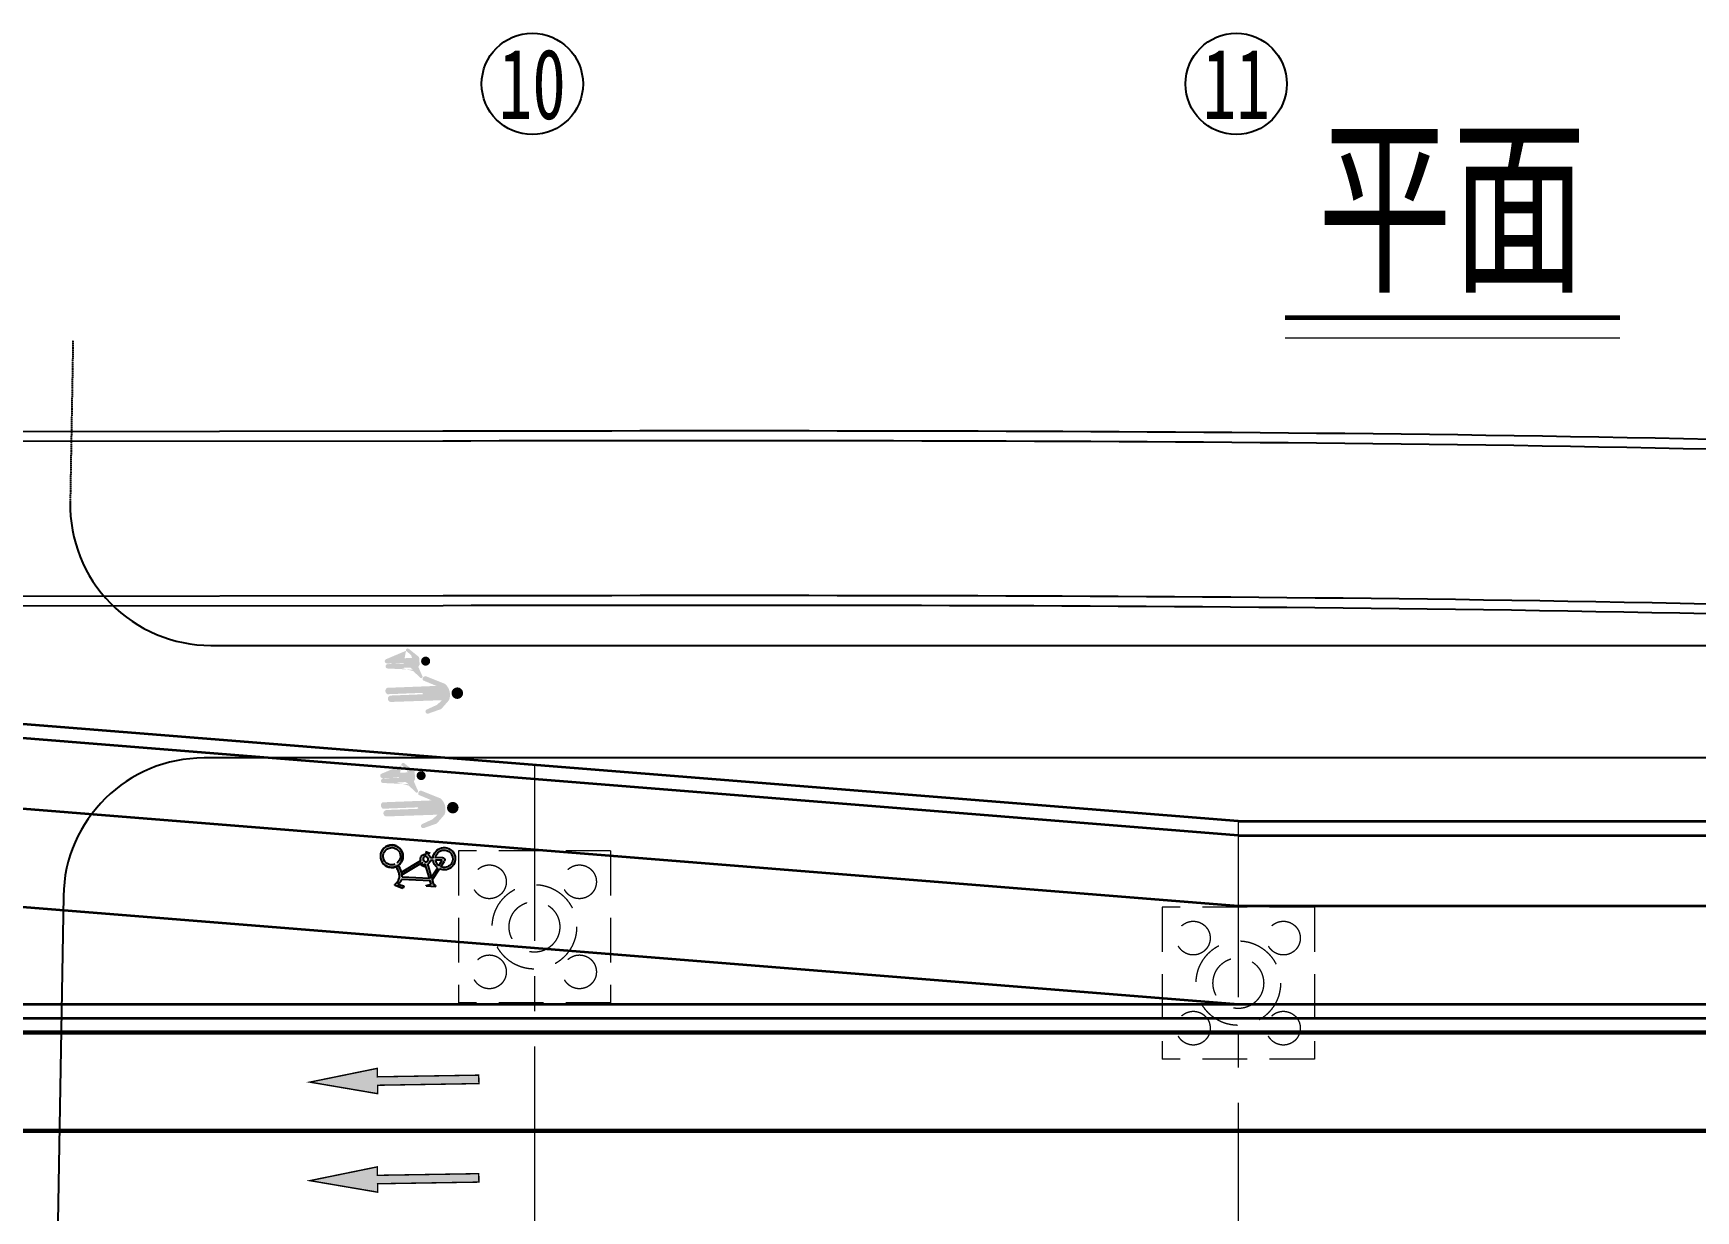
# Model space of a CAD drawing. Extents: x -2611510 to 954358, y -247163 to 181535.
# Drawn here: x 404481 to 463527, y -39144 to 2691 of the extents above; entities that cross this region are included whole.
import ezdxf
from ezdxf.enums import TextEntityAlignment as Align

# ---------------------------------------------------------------- set-up
doc = ezdxf.new("R2010")
doc.units = 0
for name, pattern in [('( Dashed )', [0.75, 0.5, -0.25]), ('6--9', [15, 6, -9]), ('CENTER', [2, 1.25, -0.25, 0.25, -0.25]), ('DASH', [0.35, 0.25, -0.1]), ('DASH1T', [3, 2, -1]), ('DASHED', [0.75, 0.5, -0.25]), ('HIDDEN', [9.524999999999995, 6.349999999999998, -3.174999999999998])]:
    doc.linetypes.add(name, pattern=pattern)
for name, color, linetype in [('_平面辅助线', 7, 'Continuous'), ('PP-COM', 7, 'Continuous'), ('地铁', 4, 'Continuous'), ('标志标线', 7, 'Continuous'), ('标线-z', 7, 'Continuous'), ('道路中线_K', 7, 'Continuous'), ('道路偏置线', 3, 'Continuous')]:
    doc.layers.add(name, color=color, linetype=linetype)
for name, color, linetype, lineweight in [('加粗线', 6, 'Continuous', 60), ('文字', 7, 'Continuous', 15), ('桥 中心线', 5, 'CENTER', 15), ('细线', 6, 'Continuous', 18), ('虚线', 6, 'HIDDEN', 15)]:
    doc.layers.add(name, color=color, linetype=linetype, lineweight=lineweight)
doc.styles.get("Standard").update_dxf_attribs({"font": '仿宋_GB2312.TTF', "width": 0.7})

# ---------------------------------------------------------------- blocks, each defined once
blk = doc.blocks.new('右侧人行道1')
at = {"layer": 'PP-COM'}
h = blk.add_hatch(color=8, dxfattribs=at)
edge = h.paths.add_edge_path()
edge.add_ellipse((573.1419118214397, 303.5700588300823), major_axis=(1.56142263573706, 1.545068723537878), ratio=0.9999999999509949, start_angle=136.8200537581087, end_angle=316.8200537581086)
edge.add_ellipse((573.1419118214397, 303.5700588300823), major_axis=(1.561422635738663, 1.545068723539464), ratio=0.9999999999444192, start_angle=316.820053757948, end_angle=496.8200537579478)
h = blk.add_hatch(color=8, dxfattribs=at)
edge = h.paths.add_edge_path()
edge.add_ellipse((573.0485790399832, 295.2825522646308), major_axis=(3.912730509424032, 3.871749643804657), ratio=0.9999999999462078, start_angle=0.04471768269429947, end_angle=70.52957133934947)
edge.add_line((570.7024331446738, 300.2620607465506), (567.549831988752, 297.1261666889949))
edge.add_line((567.5498319892213, 297.1261666864157), (566.1464191580598, 292.1255763510121))
edge.add_ellipse((566.9469366595148, 291.9100409671663), major_axis=(-0.5831156204960684, 0.5892876577098743), ratio=0.9999999999720036, start_angle=30.23237517636118, end_angle=201.8223368235909)
edge.add_line((567.7073225555941, 291.5797425210476), (569.2123901929599, 295.5513534526995))
edge.add_line((569.2123901927844, 295.5513534545898), (570.8672531856191, 297.6637939732955))
edge.add_line((570.8672531861813, 297.6637939810753), (571.4742114402733, 278.1633401835216))
edge.add_ellipse((572.6741216368973, 278.4092008247971), major_axis=(0.8706397768976826, 0.8615209347964986), ratio=0.9999999999308647, start_angle=146.8812109781232, end_angle=315.2216368555941)
edge.add_line((573.8989600017667, 278.4074908494949), (573.5797210941728, 290.4507184444121))
edge.add_line((573.5797210959718, 290.4507184326649), (574.1196130724493, 290.4650297563899))
edge.add_line((574.1196130728349, 290.4650297611952), (574.4722053014692, 277.1635544261496))
edge.add_ellipse((575.6951579013839, 277.8195380419493), major_axis=(0.9864595368698996, 0.9761276303861683), ratio=0.9999999999514988, start_angle=163.5104388180122, end_angle=285.8925286449175)
edge.add_line((576.9041010010988, 277.1380806639791), (576.4085659748162, 295.8320460851016))
edge.add_line((576.4085659747942, 295.832046084106), (578.8728190669642, 290.8785427375963))
edge.add_ellipse((579.2402300396934, 291.9604126960038), major_axis=(0.812150782891292, 0.8036445384627089), ratio=0.999999999943508, start_angle=206.5437629455698, end_angle=316.2898186451692)
edge.add_line((580.3826157702132, 291.9801176041365), (576.9582865717903, 299.1573544940271))
h = blk.add_hatch(color=8, dxfattribs=at)
edge = h.paths.add_edge_path()
edge.add_ellipse((586.0443326681852, 292.4000112041831), major_axis=(1.221727432702544, 1.208931394840367), ratio=0.9999999999447408, start_angle=91.82005378421935, end_angle=451.8200537842191)
edge = h.paths.add_edge_path()
edge.add_line((591.145115206018, 286.3124559670687), (587.7478391175982, 290.0201058090096))
edge.add_line((584.8952092044055, 290.0561859235168), (587.7478391161258, 290.0201058190352))
edge.add_line((582.9735784139484, 288.7207304239273), (584.895209205827, 290.0561859185102))
edge.add_line((583.9456593263894, 287.9087693244219), (584.2149066877328, 277.7514633933661))
edge.add_line((583.1193559309468, 287.4400772824883), (583.9456593259283, 287.9087693417866))
edge.add_ellipse((586.9827889781445, 277.7940703332424), major_axis=(0.6172226394402183, 0.6107580188937201), ratio=0.9999999998607364, start_angle=134.463418824919, end_angle=321.7058201886941)
edge.add_ellipse((585.0164752854031, 277.9035949483514), major_axis=(-0.5738674989881192, 0.5799416486679637), ratio=0.9999999999752257, start_angle=56.04810715551682, end_angle=228.1670964856955)
edge.add_line((582.5576378349214, 287.5368843078613), (583.1193559311941, 287.4400772769092))
edge.add_line((585.9504763428118, 283.9966628402471), (586.1146876477997, 277.8018223277162))
edge.add_line((585.6710966713727, 283.989257119596), (585.9504763417262, 283.9966628473434))
edge.add_line((585.8323492137714, 277.9060354009271), (585.6710966727047, 283.9892571103867))
edge.add_ellipse((590.6431435551494, 285.8714589104057), major_axis=(0.4749168984818652, 0.4699427492144477), ratio=0.9999999999525032, start_angle=208.2150104103339, end_angle=358.79148955401)
edge.add_line((587.5716758035122, 288.2282813563943), (590.4468367619147, 285.2328229493558))
edge.add_line((587.8497994551435, 277.736119017005), (587.5716758029048, 288.2282813542288))
edge.add_ellipse((580.2511532632633, 290.3248161971568), major_axis=(0.3945846537748218, 0.3904518823935916), ratio=0.9999999999377774, start_angle=359.6514482317546, end_angle=539.3071752738011)
edge.add_line((579.8090224405751, 289.977211304009), (582.5576378345894, 287.5368843039498))
edge.add_line((580.5705739529802, 290.7792786359787), (582.9735784157692, 288.7207304210953))
h = blk.add_hatch(color=8, dxfattribs=at)
edge = h.paths.add_edge_path()
edge.add_line((587.5716758035122, 288.2282813563943), (590.4468367619147, 285.2328229493558))
edge.add_ellipse((590.6431435551494, 285.8714589104057), major_axis=(0.4749168984844812, 0.4699427492170364), ratio=0.9999999999426537, start_angle=208.215010410569, end_angle=356.8090922013077)
edge.add_line((591.1434826003388, 286.3142377287149), (587.7478391192681, 290.0201058084273))
edge.add_line((587.7478391192852, 290.0201058015227), (584.8952092075651, 290.0561859060043))
edge.add_line((584.8952092044055, 290.0561859235168), (582.9735784125269, 288.7207304289341))
edge.add_line((582.9735784139484, 288.7207304239273), (580.5736682895432, 290.7766278547701))
edge.add_ellipse((580.2511532632633, 290.3248161971568), major_axis=(0.3945846537743379, 0.3904518823931135), ratio=0.9999999999412063, start_angle=9.781384492331423, end_angle=179.3071752737531)
edge.add_line((579.8518761992452, 289.9391640871763), (582.5576378335517, 287.5368843112588))
edge.add_line((582.5576378349214, 287.5368843078613), (583.1193559311941, 287.4400772769092))
edge.add_line((583.1193559309468, 287.4400772824883), (583.9456593259283, 287.9087693417866))
edge.add_line((583.9456593263894, 287.9087693244219), (584.2149066877328, 277.7514633933661))
edge.add_ellipse((585.0164752854031, 277.9035949483514), major_axis=(-0.5738674989941933, 0.5799416486741023), ratio=0.9999999999568876, start_angle=56.04810715600357, end_angle=225.4730110353126)
edge.add_line((585.8323492137714, 277.9060354009271), (585.6710966727047, 283.9892571103867))
edge.add_line((585.6710966713727, 283.989257119596), (585.9504763417262, 283.9966628473434))
edge.add_line((585.9504763428118, 283.9966628402471), (586.1145564158887, 277.8067730266479))
edge.add_ellipse((586.9827889781445, 277.7940703332424), major_axis=(-0.6107580189571773, 0.6172226395043467), ratio=0.9999999996554096, start_angle=44.46341883877803, end_angle=221.9342873362031)
edge.add_line((587.8496152758597, 277.7430671975017), (587.5716758042417, 288.2282813521985))
h = blk.add_hatch(color=8, dxfattribs=at)
edge = h.paths.add_edge_path()
edge.add_ellipse((586.0443326681852, 292.4000112041831), major_axis=(1.221727432698253, 1.208931394836123), ratio=0.999999999948, start_angle=136.820053758037, end_angle=316.8200537580371)
edge.add_ellipse((586.0443326681852, 292.4000112041831), major_axis=(1.221727432699467, 1.208931394837322), ratio=0.9999999999396186, start_angle=316.8200537578091, end_angle=496.820053757809)
blk = doc.blocks.new('A$C7CA21273')
blk.add_hatch(color=8).paths.add_polyline_path([(30.12501207890432, 2.40061706578288), (18.12500733816136, 4.650617954672356), (18.12500733816136, 3.150617362079712), (0.125000227047849, 3.150617362080851), (0.125000227047849, 1.650616769487129), (18.12500733816136, 1.650616769487129), (18.12500733816136, 0.1506161768945448)])
at = {"layer": '道路中线_K', "color": 8, "linetype": 'ByBlock', "const_width": 0.25}
blk.add_lwpolyline([(18.12500733816136, 1.650616769487129), (18.12500733816136, 0.1506161768945446), (30.12501207890432, 2.40061706578288), (18.12500733816136, 4.650617954672356), (18.12500733816136, 3.150617362079712), (0.125000227047849, 3.150617362080851), (0.125000227047849, 1.650616769487129)], close=True, dxfattribs=at)
blk = doc.blocks.new('天津2000地铁')
at = {"layer": '地铁', "color": 8, "linetype": 'DASH', "ltscale": 10000}
for p, q in [((-8.340187660127413, -8.675762655213473), (-8.234143695386594, -7.676689582876861)), ((-7.992105974757577, -8.712356921285389), (-7.886117695248684, -7.713810135610402)), ((-8.445059455872977, -9.67329465597868), (-8.340187660127413, -8.675762655213473)), ((-8.096942176576702, -9.70954875741154), (-7.992105974757577, -8.712356921285389)), ((-2.522233468247576, -9.287243688479064), (-2.417138146178331, -8.297137317247687)), ((-2.17417019017739, -9.324013038538396), (-2.069112203840631, -8.334258409217)), ((-2.626528589928056, -10.27926376555115), (-2.522233468247576, -9.287243688479064)), ((-2.278411413077265, -10.31551885046065), (-2.17417019017739, -9.324013038538396)), ((-8.548949110729152, -10.67085858806968), (-8.445059455872977, -9.67329465597868)), ((-8.200797386234626, -10.70678040198981), (-8.096942176576702, -9.70954875741154)), ((-2.729842472996095, -11.27127339411527), (-2.626528589928056, -10.27926376555115)), ((-2.381690845184491, -11.30719614494592), (-2.278411413077265, -10.31551885046065)), ((-8.651879333425311, -11.66845114529133), (-8.548949110729152, -10.67085858806968)), ((-8.30369428981794, -11.70404855255037), (-8.200797386234626, -10.70678040198981)), ((-8.75387283565942, -12.66606908850372), (-8.651879333425311, -11.66845114529133)), ((-8.405655576847492, -12.70134997088462), (-8.30369428981794, -11.70404855255037)), ((-2.832215747039299, -12.26344336476177), (-2.729842472996095, -11.27127339411527)), ((-2.484030794585123, -12.29904166422784), (-2.381690845184491, -11.30719614494592)), ((-2.933670754369813, -13.25577048119157), (-2.832215747039299, -12.26344336476177)), ((-2.585453581472393, -13.29105221200734), (-2.484030794585123, -12.29904166422784)), ((-8.854952331457753, -13.66370924003422), (-8.75387283565942, -12.66606908850372)), ((-8.506703939870933, -13.69868148304522), (-8.405655576847492, -12.70134997088462)), ((-3.034229848766698, -14.24825160764157), (-2.933670754369813, -13.25577048119157)), ((-2.685981538088526, -14.2832246562466), (-2.585453581472393, -13.29105221200734)), ((-8.955140537233092, -14.66136848647147), (-8.854952331457753, -13.66370924003422)), ((-8.606862074346282, -14.69603997748345), (-8.506703939870933, -13.69868148304522)), ((-9.0544601714937, -15.65904377494007), (-8.955140537233092, -14.66136848647147)), ((-8.706152678176295, -15.69342240318656), (-8.606862074346282, -14.69603997748345)), ((-3.133915395417716, -15.24088367074728), (-3.034229848766698, -14.24825160764157)), ((-2.785637008550111, -15.27555592451244), (-2.685981538088526, -14.2832246562466)), ((-3.232749770395457, -16.23366365395486), (-3.133915395417716, -15.24088367074728)), ((-2.884442348382433, -16.26804300490767), (-2.785637008550111, -15.27555592451244)), ((-9.152933954435866, -16.65673211123794), (-9.0544601714937, -15.65904377494007)), ((-8.804598451650234, -16.69082576874643), (-8.706152678176295, -15.69342240318656)), ((-3.330755360308101, -17.22658860031515), (-3.232749770395457, -16.23366365395486)), ((-2.982419924403075, -17.26068294141441), (-2.884442348382433, -16.26804300490767)), ((-9.250584607652854, -17.654430558905), (-9.152933954435866, -16.65673211123794)), ((-8.902222096978221, -17.68824714049697), (-8.804598451650234, -16.69082576874643)), ((-9.347434854134915, -18.6521362401545), (-9.250584607652854, -17.654430558905)), ((-8.999046318233011, -18.6856836406514), (-8.902222096978221, -17.68824714049697)), ((-3.427954562532248, -18.21965560968965), (-3.330755360308101, -17.22658860031515)), ((-3.079592114430851, -18.25347283575684), (-2.982419924403075, -17.26068294141441)), ((-3.524369784398003, -19.21286183595657), (-3.427954562532248, -18.21965560968965)), ((-3.175981307053006, -19.24640984367579), (-3.079592114430851, -18.25347283575684)), ((-9.44350741780363, -19.6498463274911), (-9.347434854134915, -18.6521362401545)), ((-9.095093821117187, -19.68313244543969), (-8.999046318233011, -18.6856836406514)), ((-3.620023443421813, -20.20620448607951), (-3.524369784398003, -19.21286183595657)), ((-3.271609901275951, -20.23949117492884), (-3.175981307053006, -19.24640984367579)), ((-9.538825023395477, -20.64755805023015), (-9.44350741780363, -19.6498463274911)), ((-9.19038731243927, -20.68059078510851), (-9.095093821117187, -19.68313244543969)), ((-9.633410396170804, -21.64526868797839), (-9.538825023395477, -20.64755805023015)), ((-3.714937966724392, -21.19968081824481), (-3.620023443421813, -20.20620448607951)), ((-3.366500306525267, -21.23271408956498), (-3.271609901275951, -20.23949117492884)), ((-9.284949500171932, -21.67805594112724), (-9.19038731243927, -20.68059078510851)), ((-3.809135790972502, -22.19328814372421), (-3.714937966724392, -21.19968081824481)), ((-3.460674942238256, -22.22607589885592), (-3.366500306525267, -21.23271408956498)), ((-9.727286261681, -22.64297556970269), (-9.633410396170804, -21.64526868797839)), ((-9.378803093335591, -22.6755252443254), (-9.284949500171932, -21.67805594112724)), ((-3.902639362204353, -23.18702381756157), (-3.809135790972502, -22.19328814372421)), ((-3.554156237689312, -23.21957396250218), (-3.460674942238256, -22.22607589885592)), ((-9.820475345652085, -23.64067607372999), (-9.727286261681, -22.64297556970269)), ((-9.471970801241696, -23.67299607489258), (-9.378803093335591, -22.6755252443254)), ((-3.995471135538537, -24.18088524788618), (-3.902639362204353, -23.18702381756157)), ((-3.646966631698886, -24.2132056877017), (-3.554156237689312, -23.21957396250218)), ((-9.91300037363544, -24.63836762402207), (-9.820475345652085, -23.64067607372999)), ((-9.564475333958399, -24.67046585865319), (-9.471970801241696, -23.67299607489258)), ((-4.087653574941213, -25.17486988380551), (-3.995471135538537, -24.18088524788618)), ((-10.00488407089142, -25.6360476911068), (-9.91300037363544, -24.63836762402207)), ((-9.656339401495643, -25.66793206799776), (-9.564475333958399, -24.67046585865319)), ((-3.739128572691696, -25.2069685254246), (-3.646966631698886, -24.2132056877017)), ((-4.179209153051488, -26.16897522099316), (-4.087653574941213, -25.17486988380551)), ((-3.830664518172851, -26.20085997413844), (-3.739128572691696, -25.2069685254246)), ((-10.0961491621565, -26.63371379021555), (-10.00488407089142, -25.6360476911068)), ((-9.747585714154411, -26.66539221722633), (-9.656339401495643, -25.66793206799776)), ((-4.270160351006778, -27.16319879703224), (-4.179209153051488, -26.16897522099316)), ((-3.921596934669652, -27.19487757235766), (-3.830664518172851, -26.20085997413844)), ((-10.18681837146869, -27.63136347662658), (-10.0961491621565, -26.63371379021555)), ((-9.838236981828233, -27.66284386441112), (-9.747585714154411, -26.66539221722633)), ((-10.27691442193463, -28.62899434659631), (-10.18681837146869, -27.63136347662658)), ((-9.9283159141778, -28.66028460673988), (-9.838236981828233, -27.66284386441112)), ((-4.360529658209998, -28.15753819048405), (-4.270160351006778, -27.16319879703224)), ((-4.011948297615163, -28.18901889957487), (-3.921596934669652, -27.19487757235766)), ((-4.450339572213122, -29.15199101995677), (-4.360529658209998, -28.15753819048405)), ((-4.101741090940777, -29.18328157626092), (-4.011948297615163, -28.18901889957487)), ((-10.36646003561327, -29.62660403642804), (-10.27691442193463, -28.62899434659631)), ((-10.01784522033995, -29.65771208330989), (-9.9283159141778, -28.66028460673988)), ((-4.539612598426172, -30.14655494131148), (-4.450339572213122, -29.15199101995677)), ((-4.190997807250821, -30.1776632592082), (-4.101741090940777, -29.18328157626092)), ((-10.45547793316655, -30.62419022060931), (-10.36646003561327, -29.62660403642804)), ((-10.10684760852018, -30.65512396860868), (-10.01784522033995, -29.65771208330989)), ((-10.54399083397584, -31.62175060808659), (-10.45547793316655, -30.62419022060931)), ((-10.19534578622551, -31.65251797158271), (-10.10684760852018, -30.65512396860868)), ((-4.628371249942575, -31.14122764952481), (-4.539612598426172, -30.14655494131148)), ((-4.27974094712408, -31.17216164339334), (-4.190997807250821, -30.1776632592082)), ((-4.716638047597371, -32.13600687030703), (-4.628371249942575, -31.14122764952481)), ((-4.367993019579444, -32.16677445732057), (-4.27974094712408, -31.17216164339334)), ((-10.63202145567629, -32.61928294226527), (-10.54399083397584, -31.62175060808659)), ((-10.2833624597406, -32.64989183936268), (-10.19534578622551, -31.65251797158271)), ((-4.804435519443358, -33.13089036569), (-4.716638047597371, -32.13600687030703)), ((-4.455776541202792, -33.16149946395308), (-4.367993019579444, -32.16677445732057)), ((-10.71959251415683, -33.61678500194102), (-10.63202145567629, -32.61928294226527)), ((-10.37092033412773, -33.64724334888161), (-10.2833624597406, -32.64989183936268)), ((-10.80672672326909, -34.61425459384918), (-10.71959251415683, -33.61678500194102)), ((-10.45804211305221, -34.64457030873746), (-10.37092033412773, -33.64724334888161)), ((-4.891786200751083, -34.12587593030185), (-4.804435519443358, -33.13089036569)), ((-4.543114036496262, -34.156334457919), (-4.455776541202792, -33.16149946395308)), ((-4.978712633892425, -35.1209613867104), (-4.891786200751083, -34.12587593030185)), ((-4.630028037761801, -35.15127726364881), (-4.543114036496262, -34.156334457919)), ((-10.89344679488567, -35.61168955639005), (-10.80672672326909, -34.61425459384918)), ((-10.54475049854953, -35.64187055919319), (-10.45804211305221, -34.64457030873746)), ((-5.065237368224189, -36.11614458821714), (-4.978712633892425, -35.1209613867104)), ((-4.716541084286291, -36.14632573444396), (-4.630028037761801, -35.15127726364881)), ((-10.97977543831803, -36.60908775683493), (-10.89344679488567, -35.61168955639005)), ((-10.63106819090899, -36.63914196752012), (-10.54475049854953, -35.64187055919319)), ((-5.151382959564214, -37.11142341513187), (-5.065237368224189, -36.11614458821714)), ((-4.802675722981803, -37.14147775154561), (-4.716541084286291, -36.14632573444396)), ((-11.06573536072392, -37.60644708760083), (-10.97977543831803, -36.60908775683493)), ((-10.71701788855716, -37.63638242706657), (-10.63106819090899, -36.63914196752012)), ((-5.237171970598865, -38.10679577291012), (-5.151382959564214, -37.11142341513187)), ((-4.888454507803544, -38.13673122227193), (-4.802675722981803, -37.14147775154561)), ((-11.15134926658356, -38.60376546718179), (-11.06573536072392, -37.60644708760083)), ((-10.802622287767, -38.6335898572579), (-10.71701788855716, -37.63638242706657)), ((-5.322626970242708, -39.10225959122182), (-5.237171970598865, -38.10679577291012)), ((-4.973899999517016, -39.13208407629281), (-4.888454507803544, -38.13673122227193)), ((-11.23663985740859, -39.60104083735496), (-11.15134926658356, -38.60376546718179)), ((-10.88790408271598, -39.63076220080257), (-10.802622287767, -38.6335898572579)), ((-5.407770533754955, -40.09781282488257), (-5.322626970242708, -39.10225959122182)), ((-5.059034765872636, -40.12753426842389), (-4.973899999517016, -39.13208407629281)), ((-11.32162983214948, -40.59827116224915), (-11.23663985740859, -39.60104083735496)), ((-10.97288596513681, -40.62789742089807), (-10.88790408271598, -39.63076220080257)), ((-5.49262524250662, -41.09345344640312), (-5.407770533754955, -40.09781282488257)), ((-5.143881381198297, -41.12307977210728), (-5.059034765872636, -40.12753426842389)), ((-11.40634188643889, -41.59545442648232), (-11.32162983214948, -40.59827116224915)), ((-11.05759062425932, -41.62499350402504), (-10.97288596513681, -40.62789742089807)), ((-5.577213683922309, -42.08917944971472), (-5.49262524250662, -41.09345344640312)), ((-5.228462426457553, -42.1187185831368), (-5.143881381198297, -41.12307977210728)), ((-11.49079871288268, -42.5925886342302), (-11.40634188643889, -41.59545442648232)), ((-11.14204074675217, -42.62204845435917), (-11.05759062425932, -41.62499350402504)), ((-5.661558451130986, -43.08498884737491), (-5.577213683922309, -42.08917944971472)), ((-5.312800488783976, -43.11444871313868), (-5.228462426457553, -42.1187185831368)), ((-11.57502300076885, -43.58967180456965), (-11.49079871288268, -42.5925886342302)), ((-11.22625901637366, -43.61906029284), (-11.14204074675217, -42.62204845435917)), ((-5.745682143082376, -44.08087966777385), (-5.661558451130986, -43.08498884737491)), ((-11.65903743571834, -44.58670197613535), (-11.57502300076885, -43.58967180456965)), ((-11.31026811414631, -44.61602705530821), (-11.22625901637366, -43.61906029284)), ((-5.396918161772192, -44.11026819143444), (-5.312800488783976, -43.11444871313868)), ((-5.829607364255934, -45.07684995513409), (-5.745682143082376, -44.08087966777385)), ((-5.480838044953998, -45.10617506224662), (-5.396918161772192, -44.11026819143444)), ((-11.74286469997605, -45.58367719780654), (-11.65903743571834, -44.58670197613535)), ((-11.39409071777481, -45.61294679529964), (-11.31026811414631, -44.61602705530821)), ((-5.913356724486217, -46.07289776578546), (-5.829607364255934, -45.07684995513409)), ((-5.564582743973002, -46.10216738283634), (-5.480838044953998, -45.10617506224662)), ((-11.82652747194515, -46.5805955361575), (-11.74286469997605, -45.58367719780654)), ((-11.47774950193707, -46.60981757566331), (-11.39409071777481, -45.61294679529964)), ((-11.91004842618713, -47.5774550633505), (-11.82652747194515, -46.5805955361575)), ((-11.56126713793492, -47.60663747228681), (-11.47774950193707, -46.60981757566331)), ((-5.996952839021107, -47.06902116909622), (-5.913356724486217, -46.07289776578546)), ((-5.648174870177172, -47.0982432225719), (-5.564582743973002, -46.10216738283634)), ((-6.080418328230734, -48.06521824467927), (-5.996952839021107, -47.06902116909622)), ((-5.731637040677012, -48.0944006619975), (-5.648174870177172, -47.0982432225719)), ((-11.99345023318892, -48.57425386644901), (-11.91004842618713, -47.5774550633505)), ((-11.64466629357775, -48.60340456943958), (-11.56126713793492, -47.60663747228681)), ((-6.163775817374697, -49.06148708146065), (-6.080418328230734, -48.06521824467927)), ((-5.814991878170982, -49.09063778910786), (-5.731637040677012, -48.0944006619975)), ((-12.07675555942114, -49.57099003717303), (-11.99345023318892, -48.57425386644901)), ((-11.72796963318251, -49.60011696070433), (-11.64466629357775, -48.60340456943958)), ((-12.15998706693062, -50.56766167562454), (-12.07675555942114, -49.57099003717303)), ((-6.247047936776652, -50.05782577395439), (-6.163775817374697, -49.06148708146065)), ((-5.898262010770848, -50.08695270027964), (-5.814991878170982, -49.09063778910786)), ((-11.8111998171662, -50.59677274525165), (-11.72796963318251, -49.60011696070433)), ((-6.330257321475071, -51.05423242598772), (-6.247047936776652, -50.05782577395439)), ((-5.981470071768852, -51.08334349654614), (-5.898262010770848, -50.08695270027964)), ((-12.24316741345683, -51.56426688469945), (-12.15998706693062, -50.56766167562454)), ((-11.89437950222054, -51.59337002877146), (-11.8111998171662, -50.59677274525165)), ((-6.41342661116505, -52.0507051423192), (-6.330257321475071, -51.05423242598772)), ((-6.064638699870557, -52.07980828545988), (-5.981470071768852, -51.08334349654614)), ((-12.32632022863254, -52.56081547588109), (-12.24316741345683, -51.56426688469945)), ((-11.97753220715094, -52.58991729840636), (-11.89437950222054, -51.59337002877146)), ((-6.496577583777253, -53.04723165091127), (-6.41342661116505, -52.0507051423192)), ((-6.147789562295654, -53.0763334725052), (-6.064638699870557, -52.07980828545988)), ((-48.0991657090506, -481.3016628336823), (-12.32632022863254, -52.56081547588109)), ((-47.75083565852471, -481.3362534794286), (-11.97753220715094, -52.58991729840636)), ((-42.27707772069297, -481.8798207698287), (-6.496577583777253, -53.04723165091127)), ((-41.92874767007697, -481.9144114155839), (-6.147789562295654, -53.0763334725052))]:
    blk.add_line(p, q, dxfattribs=at)
blk = doc.blocks.new('A$C03D12931')
at = {"layer": 'PP-COM'}
h = blk.add_hatch(color=8, dxfattribs=at)
edge = h.paths.add_edge_path()
edge.add_line((0.4055694072158076, -1.140909157693384), (0.5921862616087309, -1.082998223602771))
edge.add_line((0.5921862605027856, -1.082998225465414), (0.6103068458032797, 0.5795214157551527))
edge.add_ellipse((0.523910587653518, 0.9521241718903184), major_axis=(-0.3757147756773564, -0.0716626460032773), ratio=0.9999999999974936, start_angle=92.2559000193845, end_angle=204.9960943261491)
edge.add_line((0.8341531227342784, 1.175835364498198), (0.942453928524628, 1.299472901970146))
edge.add_line((0.9424539278261364, 1.299472901970146), (0.8511245016707107, 1.373953510075807))
edge.add_line((0.8511245024274103, 1.373953511007129), (0.751134272722993, 1.259803430177271))
edge.add_ellipse((0.523910587653518, 0.9521241718903184), major_axis=(-0.3757147756751966, -0.07166264600286541), ratio=0.9999999999879204, start_angle=222.755116558694, end_angle=275.0084843002246)
edge.add_line((0.4197204423253427, 1.320148005150258), (0.3354357869829982, 1.474194684065878))
edge.add_ellipse((-0.1336327170138247, 2.153913063928484), major_axis=(-0.8112338094274365, -0.1547321667242918), ratio=0.9999999999816912, start_angle=113.8105548902646, end_angle=404.01838071226)
edge.add_line((-0.6094829752692023, 1.478925012052059), (-1.027114981377962, 0.635971303097904))
edge.add_line((-1.027114980097392, 0.635971303097904), (-0.8314635864808224, 0.6823830353096128))
edge.add_line((-0.8314635874703526, 0.6823830353096128), (-0.4595690765418114, 1.395093040540814))
edge.add_ellipse((-0.1336327170138247, 2.153913063928484), major_axis=(-0.8112338094326932, -0.1547321667252943), ratio=0.9999999999731574, start_angle=55.9562927491522, end_angle=100.8801546940061)
edge.add_line((0.1714426997350529, 1.386468390002844), (0.258433123701252, 1.227476390078663))
edge.add_ellipse((0.523910587653518, 0.9521241718903184), major_axis=(-0.3757147756835907, -0.0716626460044665), ratio=0.9999999999733915, start_angle=303.1552716942518, end_angle=354.977652676934)
edge.add_line((0.1433646656223573, 0.9136283481493592), (-0.8314635875285603, 0.6823830353096128))
edge.add_line((-0.8314635874703526, 0.6823830353096128), (-0.8264276781701481, 0.4924420872703196))
edge.add_line((-0.8264276784611864, 0.4924420863389969), (0.2072187987505456, 0.7376400502398611))
edge.add_ellipse((0.523910587653518, 0.9521241718903184), major_axis=(0.0716626461781044, -0.3757147759733431), ratio=0.9999999996352686, start_angle=-66.69031526717346, end_angle=-56.78627499015921)
edge.add_line((0.248829354881309, 0.6863659312948585), (0.148479928728193, 0.5718057872727516))
edge.add_line((0.148479929077439, 0.5718057872727516), (0.2398093552328646, 0.4973251791670921))
edge.add_line((0.2398093549418263, 0.4973251791670921), (0.3429976410698146, 0.615126200951636))
edge.add_ellipse((0.523910587653518, 0.9521241718903184), major_axis=(-0.3757147756875558, -0.0716626460052228), ratio=0.9999999999415468, start_angle=50.97274725241373, end_angle=64.11469911328996)
edge.add_line((0.4243571341503414, 0.5828190986067057), (0.4055694073322229, -1.140909158624707))
edge = h.paths.add_edge_path(flags=16)
edge.add_ellipse((0.523910587653518, 0.9521241718903184), major_axis=(-0.1930335021526936, -0.0368185986473438), ratio=0.9999999999812526, start_angle=111.8747212978694, end_angle=291.87472129786937, ccw=False)
edge.add_ellipse((0.523910587653518, 0.9521241718903184), major_axis=(-0.1930335021526936, -0.0368185986473438), ratio=0.9999999999812526, start_angle=-68.12527870213052, end_angle=111.8747212978694, ccw=False)
edge = h.paths.add_edge_path(flags=16)
edge.add_line((-0.3732197766657919, 1.560575476847589), (-0.1538441374432296, 1.980993655510245))
edge.add_line((-0.1538441385491751, 1.980993655510245), (0.08130706677911809, 1.55120887327939))
edge.add_ellipse((-0.1336327170138247, 2.153913063928484), major_axis=(-0.6285525359139821, -0.1198881193704961), ratio=0.9999999999559858, start_angle=57.212656422107386, end_angle=98.8288311660915, ccw=False)
edge = h.paths.add_edge_path(flags=16)
edge.add_line((0.2455496796756051, 1.638479108922183), (0.008060451946221292, 2.072537084110081))
edge.add_ellipse((-0.1550902974558994, 1.983271253295241), major_axis=(-0.1826812735271268, -0.0348440473564037), ratio=0.9999999999658791, start_angle=197.8859978089623, end_angle=313.0465908782472)
edge.add_line((-0.3052512187277898, 2.092990227043628), (-0.5256365502136761, 1.648161694407463))
edge.add_ellipse((-0.1336327170138247, 2.153913063928484), major_axis=(-0.6285525359065788, -0.1198881193690839), ratio=0.9999999999727156, start_angle=115.5415965772655, end_angle=401.4223152025707, ccw=False)
h = blk.add_hatch(color=8, dxfattribs=at)
edge = h.paths.add_edge_path()
edge.add_line((-0.8264276784611864, 0.4924420863389969), (-0.831463587761391, 0.6823830343782902))
edge.add_line((-0.8314635874703526, 0.6823830353096128), (-1.027114981086924, 0.635971303097904))
edge.add_line((-1.027114980097392, 0.635971303097904), (-1.168737176456488, 0.6023761862888934))
edge.add_line((-1.168737177271395, 0.6023761853575706), (-1.401492406323086, 0.5471628122031689))
edge.add_line((-1.401492405449969, 0.5471628140658141), (-1.53372071299236, 0.6087821181863547))
edge.add_ellipse((-1.544070490286683, 0.5730561558157206), major_axis=(-0.0365362547081164, -0.006968809471794001), ratio=0.999999999757696, start_angle=243.0450404562571, end_angle=380.1522181130422)
edge.add_line((-1.575969157915096, 0.5539266690611839), (-1.219616964051964, 0.004416447132825851))
edge.add_line((-1.219616963295264, 0.0044164471328259), (-1.184804222546517, 0.0113528640940786))
edge.add_line((-1.184804222895762, 0.0113528640940786), (-1.292264413437804, 0.3819379424676299))
edge.add_line((-1.292264413204975, 0.3819379433989525), (-1.062341909273526, 0.4364793468266728))
edge.add_line((-1.06234190968098, 0.4364793468266728), (-1.018189162423366, 0.4469531057402494))
edge.add_line((-1.018189161783084, 0.4469531057402494), (0.1243197045405395, -1.334504035301504))
edge.add_line((0.1243197039584629, -1.334504035301504), (0.0743675429839641, -1.343474837951362))
edge.add_spline(control_points=[(0.074367543682456, -1.343474837951362), (0.0490554962307215, -1.422964372672138), (-0.0086322501883842, -1.530873238109052), (-0.055556685780175, -1.745116226375101)], knot_values=[0, 0, 0, 0, 0.9498031911716378, 0.9498031911716378, 0.9498031911716378, 0.9498031911716378], degree=3, periodic=0)
edge.add_line((-0.055556685780175, -1.745116226375101), (-0.3609351920313202, -1.447173234075305))
edge.add_ellipse((-0.3715778615442105, -1.554849720560014), major_axis=(-0.1062850819770544, -0.0202724798124303), ratio=0.9999999999809844, start_angle=253.5565508865596, end_angle=375.3871974203611)
edge.add_line((-0.4686740110046232, -1.602597284130752), (-0.01614500221330673, -1.967755910009145))
edge.add_ellipse((0.0072125668521039, -1.938809647224841), major_axis=(0.0069688094850335, -0.0365362547171785), ratio=0.9999999998261117, start_angle=-49.69976215579423, end_angle=65.39684709884033)
edge.add_line((0.0433331424719654, -1.947684682905673), (0.0976891213213094, -1.726460866630075))
edge.add_spline(control_points=[(0.0976891213213094, -1.726460866630075), (0.1263949403655715, -1.672764671966433), (0.1537385036353953, -1.621797285974024), (0.2129758656374179, -1.523361164145169), (0.2449125248822384, -1.477767809294164), (0.2966542811482213, -1.420770560391247), (0.315553878666833, -1.403151145204899), (0.3554125892696902, -1.372736408375202), (0.3785468499409035, -1.358308541588485), (0.4784341726335697, -1.30668355617672), (0.5751540838973597, -1.277164491824805), (0.7676618027035147, -1.236628869548437), (0.867373131972272, -1.225020067766307), (1.025888577045406, -1.214872693642971), (1.082570796483194, -1.21273812651634), (1.139945466828064, -1.211423525586724)], knot_values=[0, 0, 0, 0, 0.4726286188911207, 0.4726286188911207, 1.015463586551392, 1.015463586551392, 1.324452086248034, 1.324452086248034, 1.633440585944679, 1.633440585944679, 2.514542045315832, 2.514542045315832, 3.395643504686982, 3.395643504686982, 3.871236925519928, 3.871236925519928, 3.871236925519928, 3.871236925519928], degree=3, periodic=0)
edge.add_line((1.139945466828064, -1.211423525586724), (1.13799680856755, -1.025494662113487))
edge.add_spline(control_points=[(1.137996808451134, -1.025494662113487), (0.9547144583193584, -1.029555443674324), (0.7717135251732543, -1.041668076068162), (0.5921862605027856, -1.082998225465414)], knot_values=[2.402635567661365, 2.402635567661365, 2.402635567661365, 2.402635567661365, 3.87796497594497, 3.87796497594497, 3.87796497594497, 3.87796497594497], degree=3, periodic=0)
edge.add_line((0.5921862605027856, -1.082998225465414), (0.4055694061098622, -1.140909159556031))
edge.add_spline(control_points=[(0.4055694072158076, -1.140909157693384), (0.3563963237102143, -1.160066960379481), (0.3090198992867954, -1.182783113792537), (0.2655877815559506, -1.210283201187849)], knot_values=[1.467067437783475, 1.467067437783475, 1.467067437783475, 1.467067437783475, 1.885783181748949, 1.885783181748949, 1.885783181748949, 1.885783181748949], degree=3, periodic=0)
edge.add_line((0.2655877815559506, -1.210283201187849), (-0.8264276785193942, 0.4924420872703195))
h = blk.add_hatch(color=8, dxfattribs=at)
edge = h.paths.add_edge_path()
edge.add_ellipse((1.967163057706784, -1.12153748050332), major_axis=(-0.8197489857493775, -0.1563563244788398), ratio=0.9999999999714438, start_angle=111.8747212976263, end_angle=291.8747212976261)
edge.add_ellipse((1.967163057706784, -1.12153748050332), major_axis=(-0.8197489857487839, -0.1563563244787268), ratio=0.9999999999759115, start_angle=291.8747212979723, end_angle=342.6940796028571)
edge.add_line((1.138012186915146, -1.02696194127202), (1.139945467002688, -1.211423525586724))
edge.add_spline(control_points=[(1.139945466828064, -1.211423525586724), (1.139129120507277, -1.211442230269311), (1.138312913593835, -1.211461101658642), (1.137496849289163, -1.211480139754711)], knot_values=[3.864470019344213, 3.864470019344213, 3.864470019344213, 3.864470019344213, 3.871236925519928, 3.871236925519928, 3.871236925519928, 3.871236925519928], degree=3, periodic=0)
edge.add_ellipse((1.967163057706784, -1.12153748050332), major_axis=(-0.8197489857514781, -0.1563563244792407), ratio=0.9999999999695924, start_angle=355.3884645669573, end_angle=471.8747212975894)
edge = h.paths.add_edge_path(flags=16)
edge.add_line((1.327353309083264, -1.208842722699045), (1.32561717898352, -1.022683029994366))
edge.add_ellipse((1.959534993686246, -1.10985903814435), major_axis=(0.1198881196387261, -0.6285525362820323), ratio=0.9999999996620335, start_angle=-91.89988684076008, end_angle=251.37112358768542, ccw=False)
at = {"layer": 'PP-COM', "color": 8}
for p, q in [((-1.027114980330224, 0.635971303097904), (-0.6094829756184481, 1.478925012052059)), ((-1.026012627291492, 0.6364814639091492), (-0.6086399070336485, 1.47891182731837)), ((-0.8314635877031831, 0.6823830343782902), (-0.4595690762507729, 1.395093040540814)), ((-0.8304827022366223, 0.6828643828630448), (-0.4588190817157738, 1.395131902769207)), ((-0.5256365497480147, 1.648161693476139), (-0.3052512190188281, 2.092990227043628)), ((-0.5248455367400311, 1.648043439723551), (-0.3045970320235938, 2.092595800757408)), ((-0.3732197768404148, 1.560575476847589), (-0.1538441387820058, 1.980993654578924)), ((-0.3725233928998932, 1.560511598363518), (-0.1532839526771568, 1.980668761767446)), ((-0.1538441387820058, 1.980993654578924), (0.0813070672447793, 1.55120887327939)), ((-0.1532839526771568, 1.980668761767446), (0.0817212591064163, 1.5511508109048)), ((0.008060451829806, 2.072537084110081), (0.2455496794427745, 1.638479108922183)), ((0.008520120230969, 2.072155356407165), (0.2458619028329849, 1.638366865925489)), ((0.1714426995604299, 1.386468390002844), (0.258433124225121, 1.227476391009985)), ((0.1718009326141328, 1.386512607336044), (0.2587373481946997, 1.227619316428899)), ((0.3354357870412059, 1.474194684065878), (0.4197204421507196, 1.320148005150258)), ((0.3356922037783079, 1.474184435792265), (0.4199245313648137, 1.320233396254478)), ((1.031471180845981, 1.226877907291054), (0.7484472618671135, 1.457688441500065)), ((1.031647005176637, 1.226734519936144), (0.7484472618671135, 1.457688441500065)), ((0.7511326034436934, 1.259926285594699), (0.8510607551434077, 1.374005497433245)), ((0.7511342724319549, 1.259803429245948), (0.8511245022527874, 1.373953511007129)), ((0.8340999116771854, 1.176010352559387), (0.9423334791790692, 1.299571129493415)), ((0.8341531225596552, 1.175835364498198), (0.9424539276515131, 1.299472901970146)), ((-1.219616963469889, 0.0044164471328259), (-1.575969158089719, 0.5539266690611839)), ((-1.218395095143932, 0.0053187077865005), (-1.574526047916149, 0.5544877676293254)), ((-1.533720714331138, 0.6087821172550321), (-1.401492405624594, 0.5471628140658141)), ((-1.532303833926561, 0.609309159219265), (-1.400157619966194, 0.5477281110361218)), ((-1.401492405624594, 0.5471628140658141), (-1.168737177562434, 0.6023761853575706)), ((-1.400157619966194, 0.5477281110361218), (-1.167546897195278, 0.6029072040691972)), ((-1.292264413437804, 0.3819379433989525), (-1.06234190991381, 0.4364793468266728)), ((-1.184804223245009, 0.0113528640940786), (-1.292264413437804, 0.3819379433989525)), ((-1.290997442149089, 0.3826058199629187), (-1.061217684298753, 0.4371133623644712)), ((-1.183603967365342, 0.0122508192434907), (-1.290997442149089, 0.3826058199629187)), ((-1.219616963469889, 0.0044164471328259), (-1.184804223245009, 0.0113528640940786)), ((-1.218395095143932, 0.0053187077865005), (-1.183603967365342, 0.0122508192434907)), ((-1.168737177562434, 0.6023761853575706), (-1.027114980330224, 0.635971303097904)), ((-1.167546897195278, 0.6029072040691972), (-1.026012627291492, 0.6364814639091492)), ((-1.144768834696149, 0.4169263225048783), (-1.018189162015914, 0.4469531057402494)), ((-1.143593434069771, 0.4175724787637594), (-1.017092349298764, 0.4475806178525091)), ((-0.8314635877031831, 0.6823830343782902), (-1.027114980330224, 0.635971303097904)), ((0.1243197037256323, -1.334504035301504), (-1.018189162015914, 0.4469531057402494)), ((0.1247071926482022, -1.332770507782697), (-1.017092349298764, 0.4475806178525091)), ((-0.8314635877031831, 0.6823830343782902), (0.1433646652731113, 0.9136283481493592)), ((-0.8314635877031831, 0.6823830343782902), (-0.8264276786358093, 0.4924420863389969)), ((-0.8304827022366223, 0.6828643828630448), (0.1437403301824816, 0.9139661267399788)), ((-0.8264276786358093, 0.4924420863389969), (0.2072187989251688, 0.7376400511711836)), ((0.2656715293414891, -1.210413785651325), (-0.8264276786358093, 0.4924420863389969)), ((-0.825449920783285, 0.4930413579568267), (0.2075548202265054, 0.7380870925262571)), ((0.2659712604363449, -1.208757298998534), (-0.825449920783285, 0.4930413579568267)), ((0.3318537821178324, 0.4222614746540785), (0.0486540394485928, 0.6532153971493245)), ((0.3321124240756035, 0.4229043181985618), (0.0490885055623949, 0.6537148524075747)), ((0.148479928902816, 0.5718057872727516), (0.248829354706686, 0.6863659312948585)), ((0.1488524172455072, 0.572355785407126), (0.2491395414690487, 0.6868448052555323)), ((0.2398093547089957, 0.4973251791670921), (0.3429976408369839, 0.615126200951636)), ((0.2401251423289068, 0.4979214193299413), (0.3432493637665175, 0.6156493043527007)), ((0.4055694069829772, -1.140909158624707), (0.4243571339175105, 0.5828190986067057)), ((0.4057822821778247, -1.139295822940764), (0.4245583448791879, 0.5833622608333826)), ((0.5921862602117473, -1.082998225465414), (0.6103068470256403, 0.5795214166864753)), ((0.5922832753276454, -1.081420844420789), (0.6103926111245528, 0.5800666240975261)), ((0.4055694069829772, -1.140909158624707), (0.5921862602117473, -1.082998225465414)), ((-0.016145003202837, -1.967755911871789), (-0.4686740112956615, -1.602597285062073)), ((-0.0156703074462712, -1.965629229322074), (-0.4679183630505577, -1.600697311572728)), ((-0.0555566860130057, -1.745116226375101), (-0.3609351926716044, -1.447173235006629)), ((-0.0550575219094753, -1.74312777072191), (-0.3602464347495697, -1.445369756780563)), ((0.0976891210884787, -1.726460866630075), (0.0433331421227194, -1.947684682905673)), ((0.0980931430240162, -1.724483992904423), (0.0437709101242945, -1.94557046331465)), ((0.07436754350783299, -1.343474837951362), (0.1243197037256323, -1.334504035301504)), ((0.0747860438423231, -1.341735742054879), (0.1247071926482022, -1.332770507782697))]:
    blk.add_line(p, q, dxfattribs=at)
for centre, major_axis, ratio, start_param, end_param in [((-0.133632717304863, 2.153913063928484), (0.2883863149955164, -0.7738705775206576), 0.9999999996263078, 0.2473328749193393, 5.31241495044628), ((-0.1330850796657614, 2.153480813838541), (0.2882072708521833, -0.7733901213152194), 0.9999999996136572, 0.2473328749115968, 5.312414950428451), ((-0.133632717304863, 2.153913063928484), (0.2234447670975866, -0.5996031086304023), 0.9999999996372096, 0.2775452518431507, 5.267105059700575), ((-0.1330850796657614, 2.153480813838541), (0.2233060418033105, -0.5992308460852817), 0.9999999996166445, 0.2775452518432671, 5.267105059691847), ((-0.133632717304863, 2.153913063928484), (0.2883863149945104, -0.7738705775179576), 0.9999999996292948, -0.7624144858384564, 0.02165481790548429), ((-0.1330850796657614, 2.153480813838541), (0.2882072708506325, -0.7733901213110582), 0.9999999996650708, -0.7624144858216475, 0.0216548178968401), ((-0.133632717304863, 2.153913063928484), (0.2234447670967452, -0.5996031086281443), 0.999999999643938, -0.7404868031377694, -0.01414753167667882), ((-0.1330850796657614, 2.153480813838541), (0.2233060418003895, -0.5992308460774434), 0.9999999996280564, -0.7404868031578721, -0.01414753168875893), ((-0.1550902976887301, 1.983271253295241), (0.0649415478968325, -0.1742674688873101), 0.9999999996383392, 1.714726173747423, 3.724657691488157), ((-0.1545293366652913, 1.982944946736097), (0.0649012290490296, -0.1741592752303582), 0.9999999996735868, 1.714726173738332, 3.724657691475185), ((0.5239105874788949, 0.9521241718903184), (0.1335632198601612, -0.3584103707913757), 0.9999999996178928, 2.148774178053893, 3.060767490527259), ((0.5240499916253611, 0.9524380518123507), (0.1334802973669016, -0.3581878523346682), 0.9999999996134904, 2.148774178046997, 3.060767490536711), ((-1.544070490577723, 0.5730561558157206), (0.0129883095782709, -0.0348534937745221), 0.9999999997938388, 2.502900155122643, 4.895871833168108), ((-1.542647184920497, 0.5736053781583906), (0.0129802458084376, -0.0348318550423997), 0.9999999997518263, 2.502900154784626, 4.895871833341347), ((0.5239105874788949, 0.9521241718903184), (0.1335632198625913, -0.3584103707978963), 0.9999999996315176, 3.552021604389962, 4.456492778608808), ((0.5240499916253611, 0.9524380518123507), (0.1334802973648399, -0.3581878523291357), 0.9999999996566938, 3.55202160438256, 4.456492778606274), ((0.5239105874788949, 0.9521241718903184), (0.1335632199539636, -0.3584103710430896), 0.999999999134398, -1.332205285393024, -1.159347173320417), ((0.5240499916253611, 0.9524380518123507), (-0.3581878521488671, -0.1334802972976621), 0.9999999998161786, 0.2385910416377468, 0.4114491538492955), ((0.5239105874788949, 0.9521241718903184), (0.0686216719631246, -0.1841429019035176), 0.999999999647568, 4.544149275566579, 10.82733458274616), ((0.5240499916253611, 0.9524380518123507), (0.0685790683187547, -0.1840285771066789), 0.9999999996416111, 4.544149275566745, 10.82733458274633), ((0.5239105874788949, 0.9521241718903184), (0.1335632198543858, -0.3584103707758774), 0.9999999996578572, -0.8493937631951645, -0.6200234330408873), ((0.5240499916253611, 0.9524380518123507), (0.1334802973800008, -0.3581878523698193), 0.9999999997149526, -0.8493937631781353, -0.6200234330105384), ((0.5239105874788949, 0.9521241718903184), (0.1335632198627063, -0.3584103707982051), 0.9999999996096036, -0.1288668217033861, 1.838820768117369), ((0.5240499916253611, 0.9524380518123507), (0.1334802973675401, -0.3581878523363817), 0.9999999996292472, -0.1288668217060045, 1.838820768138486), ((1.967163057532159, -1.12153748050332), (0.2914133835081307, -0.7819935678854668), 0.9999999996332277, 4.544149275565879, 10.82733458274546), ((1.958783091744408, -1.108264981769024), (0.2882072707978092, -0.773390121169309), 0.9999999998052232, 4.478968880189842, 10.53652952237782), ((1.958783091744408, -1.108264981769024), (0.2233060417757596, -0.5992308460113498), 0.9999999997358971, 4.510989994747132, 10.50219935328376), ((1.959534993453415, -1.109859039075672), (0.2234447672239757, -0.5996031089695614), 0.9999999991103155, 4.510989994872533, 10.50219935354891), ((-0.3715778618352488, -1.554849720560014), (0.0377833896637312, -0.1013898789899731), 0.9999999996327404, 2.686360621482795, 4.812706533201086), ((-0.3708824958303012, -1.552979391999542), (0.03775993191349061, -0.1013269312640163), 0.9999999996059812, 2.686360621487587, 4.812706533205592), ((0.0072125666192733, -1.938809647224841), (0.0129883095812311, -0.0348534937824655), 0.9999999994168097, -1.035664191876106, 0.9731505975426786), ((0.0076727608102374, -1.936700937338173), (0.0129802458114918, -0.0348318550505955), 0.9999999994668765, -1.03566419158505, 0.9731505976287513)]:
    blk.add_ellipse(centre, major_axis=major_axis, ratio=ratio, start_param=start_param, end_param=end_param, dxfattribs=at)
for points in [[(0.0976891210884787, -1.726460866630075), (0.1263949400745332, -1.672764671966433), (0.1537385034025647, -1.621797285974024), (0.2129758653463796, -1.523361164145169), (0.2449125247076154, -1.477767809294164), (0.2966542807989754, -1.420770560391247), (0.3155538783757947, -1.403151145204899), (0.3554125890950672, -1.372736408375202), (0.3785468497662805, -1.358308541588485), (0.4784341724007393, -1.30668355617672), (0.5751540836645292, -1.277164491824805), (0.7676618025288918, -1.236628869548437), (0.8673731317394413, -1.225020067766307), (1.025888576754367, -1.214872693642971), (1.082570796250364, -1.212738127447664), (1.139945466595235, -1.211423525586724)], [(0.0980931430240162, -1.724483992904423), (0.1267811399302445, -1.670821135863659), (0.1541077282163314, -1.619885392487049), (0.2133083117660135, -1.521510384976861), (0.2452251439681277, -1.475945335812864), (0.2969347747275606, -1.418983474373815), (0.3158226390369236, -1.401374998502433), (0.3556566036422737, -1.370979144237933), (0.3787765009328723, -1.356560235843062), (0.4786018096492626, -1.304967300035059), (0.5752616729587317, -1.275466563180086), (0.76764987281058, -1.234956107102334), (0.8672992962528951, -1.223354513756928), (1.025716327596454, -1.213213439099489), (1.082363356370477, -1.211080197244882), (1.139702404907438, -1.20976641308516)]]:
    blk.add_open_spline(points, degree=3, knots=[0, 0, 0, 0, 0.4726286188911207, 0.4726286188911207, 1.015463586551392, 1.015463586551392, 1.324452086248034, 1.324452086248034, 1.633440585944679, 1.633440585944679, 2.514542045315832, 2.514542045315832, 3.395643504686982, 3.395643504686982, 3.871236925519928, 3.871236925519928, 3.871236925519928, 3.871236925519928], dxfattribs=at)
for points in [[(0.2655877812649123, -1.21028320211917), (0.3090198990539648, -1.182783113792537), (0.3563963235355914, -1.160066960379481), (0.4055694069829772, -1.140909158624707)], [(0.2658875644556247, -1.208626795560119), (0.30929271702189, -1.181143782101571), (0.3566397279500961, -1.158441732637583), (0.4057822821778247, -1.139295822940764)], [(0.5921862602117473, -1.082998225465414), (0.771713524882216, -1.041668076068162), (0.9547144581447355, -1.029555443674324), (1.137996808276511, -1.025494662113487)], [(0.5922718996298499, -1.082464630715547), (0.7716990791959688, -1.040116355754435), (0.9545863972161897, -1.028011242859063), (1.137754957017022, -1.023952982388435)], [(-0.0555566860130057, -1.745116226375101), (-0.0086322504794225, -1.530873239040374), (0.0490554959978908, -1.422964372672138), (0.07436754350783299, -1.343474837951362)], [(-0.0550575219094753, -1.74312777072191), (-0.0081622176221572, -1.52901779487729), (0.049489711469505, -1.421175925061104), (0.0747860438423231, -1.341735742054879)]]:
    blk.add_open_spline(points, degree=3, dxfattribs=at)
blk = doc.blocks.new('引桥桥墩')
at = {"layer": '虚线', "ltscale": 250}
for p, q in [((134925.6513399702, -321228.1117039074), (134925.6513400694, -326628.1116907097)), ((140325.6513077604, -321228.1117039074), (134925.651340054, -321228.1117039074)), ((140325.6513076789, -321228.1117039074), (140325.6513077751, -326628.1116907097)), ((140325.6513077604, -326628.1116907097), (134925.651340054, -326628.1116907097))]:
    blk.add_line(p, q, dxfattribs=at)
for centre, radius in [((136025.6513336861, -322328.111697173), 600), ((139225.6513142494, -322328.1116973086), 600), ((137625.6513239145, -323928.1116973085), 1500), ((137625.6513239145, -323928.1116973085), 900), ((136025.6513336861, -325528.1116974436), 600), ((139225.6513142494, -325528.1116973086), 600)]:
    blk.add_circle(centre, radius, dxfattribs=at)

msp = doc.modelspace()

# ---------------------------------------------------------------- linework, layer by layer
for centre in [(422206.5361174607, 891.4698553185734), (447206.5361174607, 891.4698553185734)]:
    msp.add_circle(centre, 1799.99982)
at = {"layer": '_平面辅助线', "color": 8, "linetype": '( Dashed )', "ltscale": 5}
msp.add_lwpolyline([(405892.5084368183, -8223.977637567616), (405793.2628925168, -13970.35314259398)], dxfattribs=at)
at = {"layer": '_平面辅助线', "color": 8}
msp.add_lwpolyline([(405793.2628925168, -13970.35314259398, 0.4192807058552111), (410792.5173427189, -19056.69517302979)], format="xyb", dxfattribs=at)
at = {"layer": '_平面辅助线', "color": 8, "ltscale": 5}
msp.add_lwpolyline([(410550.7236025657, -23056.69517368544, 0.4091645097127473), (405551.4691531981, -27970.35314313043)], format="xyb", dxfattribs=at)
for points in [[(512715.7840610469, -23056.69517356623), (410550.7236025657, -23056.69517368544)], [(405551.4691531981, -27970.35314313043), (404998.7977495515, -59970.35314319004)]]:
    msp.add_lwpolyline(points, dxfattribs=at)
at = {"layer": '加粗线'}
msp.add_line((448940.8098853787, -7402.423655503429), (460827.2963718649, -7402.423655503284), dxfattribs=at)
at = {"layer": '标志标线', "linetype": '6--9', "ltscale": 600, "const_width": 150, "flags": 128}
for points in [[(-31347.04605989111, -32806.69517314212), (512409.1247502565, -32806.69517383358)], [(-31347.04605988392, -36306.6951732283), (512409.1247502565, -36306.69517371641)]]:
    msp.add_lwpolyline(points, dxfattribs=at)
at = {"layer": '桥 中心线', "ltscale": 5000}
for p, q in [((422281.5000003897, -23306.70603523124), (422281.5000010455, -64806.68431231844)), ((447281.499999615, -25306.69517380465), (447281.5000020587, -62806.69517374503))]:
    msp.add_line(p, q, dxfattribs=at)
at = {"layer": '细线'}
msp.add_line((448940.8098853787, -8127.09504125145), (460827.2963718649, -8127.095040899702), dxfattribs=at)
at = {"layer": '道路偏置线', "color": 8}
msp.add_lwpolyline([(410792.5173427189, -19056.69517368544), (512409.1247502565, -19056.69517368544)], dxfattribs=at)
at = {"layer": '道路偏置线', "color": 1, "lineweight": 35}
for points in [[(447281.499999615, -25306.69517368544), (397281.5000002707, -21306.71689665783)], [(447281.4999996746, -25806.69517368544), (397281.5000000322, -21806.69517368544)], [(397281.5000002112, -24306.69517368544), (447281.4999999131, -28306.69517368544)], [(447281.499999615, -25306.69517368544), (499881.4999984825, -25306.69517368544)], [(447281.4999996746, -25806.69517368544), (499881.4999985421, -25806.69517368544)], [(397281.5000005091, -27806.69517368544), (447281.5000001514, -31806.69517362583)], [(447281.4999999131, -28306.69517368544), (512409.1247502565, -28306.69517373661)], [(-31347.04605989317, -31806.69517332768), (512409.1247502565, -31806.69517369377)], [(-31347.04605989214, -32306.69517336071), (512409.1247502565, -32306.69517393014)]]:
    msp.add_lwpolyline(points, dxfattribs=at)

# ---------------------------------------------------------------- block references
at = {"layer": '地铁', "color": 1, "xscale": 1000.000000008518, "yscale": 1000.000000008518, "zscale": 1000.000000008518, "rotation": 274.8357953266956}
msp.add_blockref('天津2000地铁', (472440.795365783, -19286.43978247512), dxfattribs=at)
at = {"layer": '标线-z'}
for name, p, xscale, yscale, zscale, rotation in [('右侧人行道1', (394674.2678324903, -76240.28566468228), -93.75000003804543, 93.75000002980231, 93.75, 273.7667084985408), ('右侧人行道1', (394514.2995361414, -80308.05636385549), -93.75000003804543, 93.75000002980231, 93.75, 273.7667084985408), ('A$C03D12931', (418147.0056414925, -27098.30732277501), -480.000000058034, 480.0000004470348, 480, 299.9566879784962)]:
    msp.add_blockref(name, p, dxfattribs=dict(at, xscale=xscale, yscale=yscale, zscale=zscale, rotation=rotation))
at = {"layer": '标线-z', "linetype": 'DASHED', "lineweight": 30, "xscale": 200.0000004042719, "yscale": 200.0000001788139, "zscale": 200.0000000488683, "rotation": 180.9369687922954}
for p in [(420323.7712360347, -33995.08194748034), (420323.7712363327, -37495.08194759954)]:
    msp.add_blockref('A$C7CA21273', p, dxfattribs=at)
at = {"layer": '虚线', "linetype": 'DASH1T', "rotation": 3.415094585e-06}
for p in [(284655.8293689464, 294871.4311352293), (309655.8293693026, 292871.4311353484)]:
    msp.add_blockref('引桥桥墩', p, dxfattribs=at)

# ---------------------------------------------------------------- texts
at = {"width": 0.7}
msp.add_text('平面', height=5000, dxfattribs=at).set_placement((450097.7715151177, -5981.616360107058))
at = {"layer": '文字', "width": 0.7}
for s, p in [('10', (422206.5361174607, 891.4698553185734)), ('11', (447206.5361174607, 891.4698553185734))]:
    msp.add_text(s, height=2500, rotation=1.7518293892e-06, dxfattribs=at).set_placement(p, align=Align.MIDDLE_CENTER)

doc.saveas('drawing.dxf')
